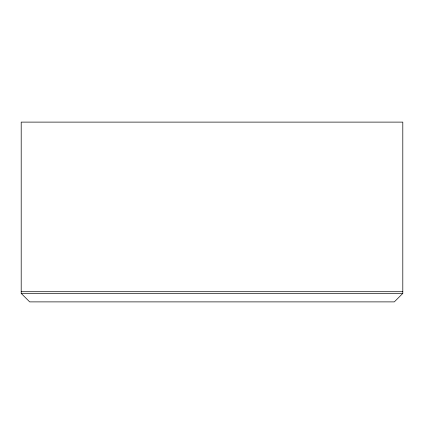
<?xml version="1.0" encoding="UTF-8"?>
<svg xmlns="http://www.w3.org/2000/svg" width="424" height="424" viewBox="0 0 424 424"><rect width="100%" height="100%" fill="white"/><g stroke="black" fill="none" stroke-linecap="round" stroke-linejoin="round"><path stroke-width="0.64" d="M402.8 293.408L394.32 301.888L29.68 301.888L21.2 293.408L21.2 122.112L402.8 122.112L402.8 293.408L21.2 293.408M21.2 291.712L402.8 291.712"/></g></svg>
